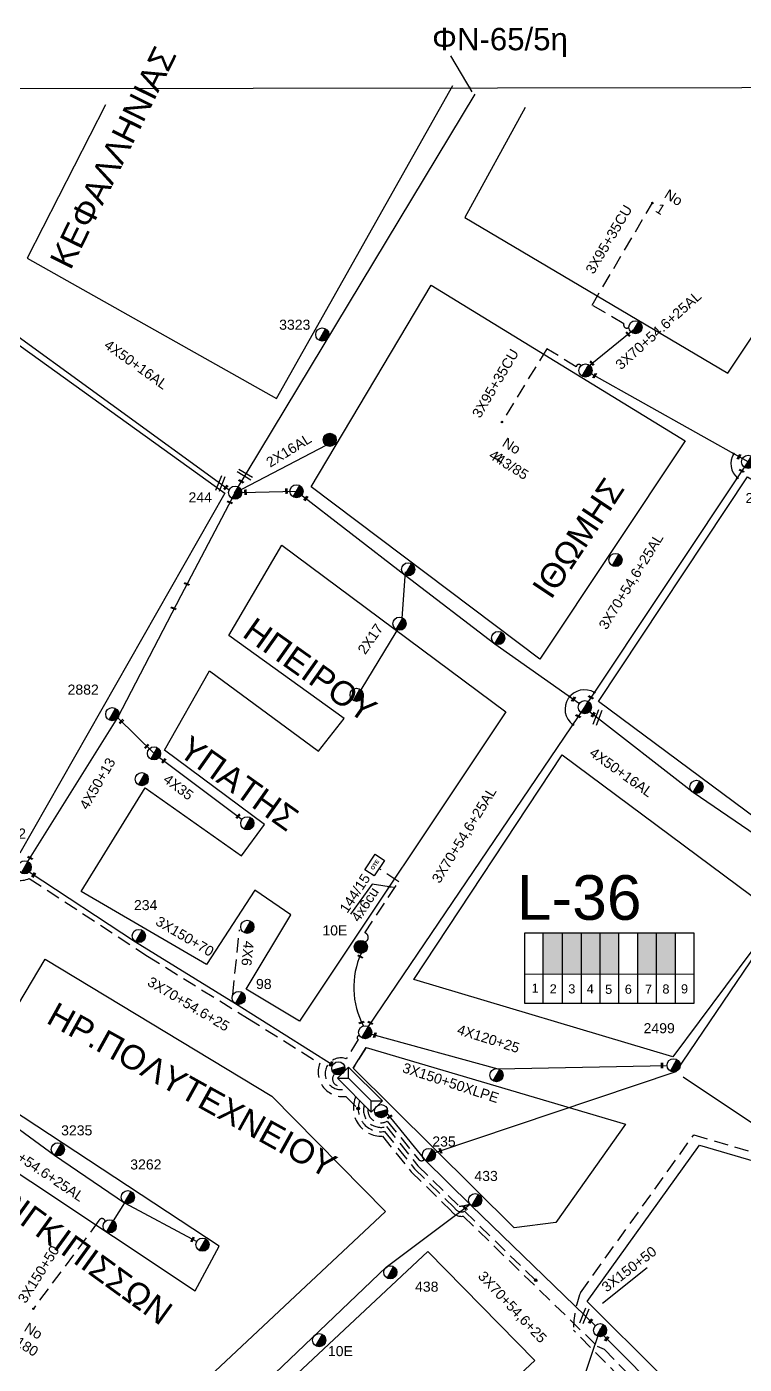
# Model space of a CAD drawing. Header units: millimetres. Extents: x 771 to 3391, y 686 to 1835.
# Drawn here: x 1851.6 to 1980.2, y 1532.9 to 1772.5 of the extents above; entities that cross this region are included whole.
import ezdxf

# ---------------------------------------------------------------- set-up
doc = ezdxf.new("R2010")
doc.units = ezdxf.units.MM
doc.linetypes.add('DASHED', pattern=[19.05, 12.7, -6.35])
for name, color, linetype in [('Pillar OTE', 7, 'Continuous'), ('Άγνωστα', 7, 'Continuous'), ('Γυμνά εναέρια ΧΤ (3Φ)   4x35CU', 7, 'Continuous'), ('Γυμνά εναέρια ΧΤ και ΦΟΠ (3Φ)   4x50+16AL', 7, 'Continuous'), ('Επιγραφές - Σχήματα', 7, 'Continuous'), ('Καλωδια Χ.Τ 3x95+35', 7, 'DASHED'), ('Καλώδια ΧΤ   3x150+50CU', 7, 'DASHED'), ('Καλώδια ΧΤ   3x150+70AL', 7, 'DASHED'), ('Καλώδια ΧΤ   3x150AL+50CU', 7, 'DASHED'), ('Μηχανική τομή', 7, 'Continuous'), ('Στύλος Ξύλινος', 7, 'Continuous'), ('Στύλος Ξύλινος @ 1', 7, 'Continuous'), ('Στύλος ΦΜ', 7, 'Continuous'), ('Στύλος ΦΜ @ 1', 7, 'Continuous'), ('Συνδέσεις', 7, 'Continuous'), ('Συνεστραμμένα ΧΤ   3x70+54.6+25 AL', 7, 'SYN_LINE'), ('Συνεστραμμένα ΧΤ   4x120+25 AL', 7, 'SYN_LINE'), ('Τομή', 7, 'Continuous'), ('Υποσταθμός εναέριος 2 στύλων', 7, 'Continuous'), ('Υποσταθμός πόλεως', 7, 'Continuous'), ('Υπόβαθρο ΔΕΗ', 7, 'Continuous'), ('Υπόγεια καλώδια Παροχών ΧΤ   .10', 7, 'DASHED'), ('Υπόγεια καλώδια Παροχών ΧΤ   4x50AL', 7, 'DASHED'), ('Υπόγεια καλώδια Παροχών ΧΤ   4x6', 7, 'DASHED')]:
    doc.layers.add(name, color=color, linetype=linetype)
doc.styles.add('arial', font='ARIAL.TTF')
doc.styles.get("Standard").update_dxf_attribs({"font": 'ARIAL.TTF'})
doc.linetypes.add('SYN_LINE', pattern='A,0.5,-0.0001,["/\\/\\/\\/",Standard,S=0.1,R=0,X=0,Y=-0.05],-0.25', length=0.7501)
doc.dimstyles.new('ISO-25', dxfattribs={"dimtxt": 2.5, "dimasz": 2.5, "dimexe": 1.25, "dimexo": 0.625, "dimtad": 1, "dimtxsty": 'Standard', "dimcen": 2.5, "dimadec": 0, "dimazin": 0, "dimtfac": 1, "dimtmove": 0, "dimatfit": 3, "dimfxl": 1, "dimarcsym": 0})

# ---------------------------------------------------------------- blocks, each defined once
blk = doc.blocks.new('ΥΠΑΡΧΩΝ ΤΣΙΜΕΝΤΕΝΙΟΣ ΣΤΥΛΟΣ')
at = {"layer": 'Στύλος ΦΜ'}
blk.add_hatch(color=7, dxfattribs=at).paths.add_polyline_path([(-1.29, -2.28, 0.574793), (2.62, 0, 0.268822), (1.3, 2.27)])
at = {"layer": 'Στύλος ΦΜ', "color": 7}
blk.add_line((-1.29, -2.28), (1.3, 2.27), dxfattribs=at)
blk.add_circle((0, 0), 2.62, dxfattribs=at)
at = {"layer": 'Στύλος ΦΜ', "flags": 4}
for tag, p in [('ΑΡΙΘΜΟΣ', (-4.68, 8.05)), ('ΤΥΠΟΣ', (-4.91, 3.03))]:
    blk.add_attdef(tag, p, '', height=4, dxfattribs=at)
blk = doc.blocks.new('ΥΠΟΣΤΑΘΜΟΣ ΕΝΑΕΡΙΟΣ ΕΠΙ 2 ΣΤΥΛΩΝ')
at = {"layer": 'Υποσταθμός εναέριος 2 στύλων', "linetype": 'Continuous'}
for points in [[(-11.97, -2.11, 0.574793), (-8.45, -0.07, 0.268822), (-9.64, 1.98)], [(9.68, -2.15, 0.574793), (13.19, -0.1, 0.268822), (12.01, 1.95)]]:
    blk.add_hatch(color=256, dxfattribs=at).paths.add_polyline_path(points)
for p, q in [((-11.97, -2.11), (-9.64, 1.98)), ((9.68, -2.15), (12.01, 1.95))]:
    blk.add_line(p, q, dxfattribs=at)
for centre in [(-10.81, -0.07), (10.84, -0.1)]:
    blk.add_circle(centre, 2.36, dxfattribs=at)
at = {"layer": 'Υποσταθμός πόλεως', "linetype": 'Continuous', "ltscale": 40}
blk.add_lwpolyline([(-8.57, 2.82), (8.57, 2.82), (8.57, -2.82), (-8.57, -2.82)], close=True, dxfattribs=at)
for points in [[(-5.75, 0), (-8.57, 2.82)], [(-8.57, -2.82), (-5.75, 0)], [(-5.75, 0), (5.75, 0)], [(5.75, 0), (8.57, 2.82)], [(8.57, -2.82), (5.75, 0)]]:
    blk.add_lwpolyline(points, dxfattribs=at)
at = {"layer": 'Υποσταθμός εναέριος 2 στύλων', "ltscale": 40, "flags": 1}
for tag, p in [('ΜΕΤΑΣΧΗΜΑΤΙΣΜΟΣ', (14.09, 2.51)), ('ΙΣΧΥΣ', (14.07, -0.28)), ('ΑΡΙΘΜΟΣ', (14.19, -3))]:
    blk.add_attdef(tag, p, '', height=1.8, dxfattribs=at)
blk = doc.blocks.new('ΜΗΧΑΝΙΚΗ ΤΟΜΗ')
at = {"layer": 'Μηχανική τομή', "ltscale": 40}
for p, q in [((-1.89, 0.78), (1.89, 0.78)), ((1.89, 0), (-1.89, 0))]:
    blk.add_line(p, q, dxfattribs=at)
blk = doc.blocks.new('_ΣΥΝΔΕΣΗ')
at = {"layer": 'Συνδέσεις', "linetype": 'SYN_LINE', "ltscale": 40}
blk.add_hatch(color=256, dxfattribs=at).paths.add_polyline_path([(0.5, -0.01, 1), (-0.5, -0.01, 1)])
at = {"layer": 'Συνδέσεις'}
blk.add_circle((0, -0.01), 0.5, dxfattribs=at)
blk = doc.blocks.new('ΤΟΜΗ')
at = {"layer": 'Τομή', "ltscale": 40}
for p, q in [((-5.68, 0), (5.68, 0)), ((5.68, -2.33), (-5.68, -2.33))]:
    blk.add_line(p, q, dxfattribs=at)
blk = doc.blocks.new('ΥΠΑΡΧΩΝ ΞΥΛΙΝΟΣ ΣΤΥΛΟΣ')
at = {"layer": 'Στύλος Ξύλινος'}
h = blk.add_hatch(color=7, dxfattribs=at)
h.paths.add_polyline_path([(-2.62, 0, 0.270008), (-1.29, -2.28), (1.3, 2.27, 0.576266)])
h.paths.add_polyline_path([(-1.29, -2.28, 0.574793), (2.62, 0, 0.268822), (1.3, 2.27)])
at = {"layer": 'Στύλος Ξύλινος', "color": 7}
blk.add_line((-1.29, -2.28), (1.3, 2.27), dxfattribs=at)
blk.add_circle((0, 0), 2.62, dxfattribs=at)
at = {"layer": 'Στύλος Ξύλινος', "flags": 4}
for tag, p in [('ΑΡΙΘΜΟΣ', (-4.91, 8.6)), ('ΤΥΠΟΣ', (-4.85, 3.39))]:
    blk.add_attdef(tag, p, '', height=4, dxfattribs=at)
blk = doc.blocks.new('PILLAR ΟΤΕ')
at = {"layer": 'Pillar OTE', "ltscale": 40}
blk.add_lwpolyline([(-3.31, 2.02), (3.39, 2.02), (3.39, -1.99), (-3.31, -1.99)], close=True, dxfattribs=at)
at = {"layer": 'Pillar OTE', "insert": (-1.81, 0.71), "char_height": 1.3575, "width": 109.961, "attachment_point": 1}
blk.add_mtext('{\\fArial|b1|i0|c161|p34;OTE}', dxfattribs=at)

msp = doc.modelspace()

# ---------------------------------------------------------------- hatches: boundary and pattern name
at = {"layer": 'Καλώδια ΧΤ   3x150+50CU', "linetype": 'DASHED', "ltscale": 0.2}
h = msp.add_hatch(color=1, dxfattribs=at)
h.dxf.hatch_style = 1
h.paths.add_polyline_path([(1947.64191, 1610.20152), (1944.20203, 1610.20174), (1944.20157, 1602.84115), (1947.64145, 1602.83781)])
h = msp.add_hatch(color=6, dxfattribs=at)
h.dxf.hatch_style = 1
h.paths.add_polyline_path([(1951.08148, 1610.20131), (1947.64191, 1610.20152), (1947.64145, 1602.83781), (1951.08102, 1602.83446)])
h = msp.add_hatch(color=85, dxfattribs=at)
h.dxf.hatch_style = 1
h.paths.add_polyline_path([(1954.37903, 1610.2011), (1951.08148, 1610.20131), (1951.08102, 1602.83446), (1954.37857, 1602.83126)])
h = msp.add_hatch(color=2, dxfattribs=at)
h.dxf.hatch_style = 1
h.paths.add_polyline_path([(1957.76503, 1610.20089), (1954.37903, 1610.2011), (1954.37857, 1602.83126), (1957.76457, 1602.82797)])
h = msp.add_hatch(color=5, dxfattribs=at)
h.dxf.hatch_style = 1
h.paths.add_polyline_path([(1964.49872, 1610.20047), (1961.16168, 1610.20067), (1961.16121, 1602.82468), (1964.49826, 1602.82143)])
h = msp.add_hatch(color=62, dxfattribs=at)
h.dxf.hatch_style = 1
h.paths.add_polyline_path([(1967.8871, 1610.20025), (1964.49872, 1610.20047), (1964.49826, 1602.82143), (1967.88664, 1602.81814)])

# ---------------------------------------------------------------- linework, layer by layer
at = {"layer": 'Pillar OTE', "ltscale": 40}
for points in [[(1940.87333, 1597.56166), (1940.87412, 1610.20194), (1971.2072, 1610.20005), (1971.20641, 1597.53229), (1940.87333, 1597.56259)], [(1944.20124, 1597.55926), (1944.20203, 1610.20174)], [(1947.64112, 1597.55583), (1947.64191, 1610.20152)], [(1951.08069, 1597.55239), (1951.08148, 1610.20131)], [(1954.37824, 1597.5491), (1954.37903, 1610.2011)], [(1957.76424, 1597.54572), (1957.76503, 1610.20089)], [(1961.16088, 1597.54233), (1961.16168, 1610.20067)], [(1964.49793, 1597.53899), (1964.49872, 1610.20047)], [(1967.88631, 1597.53561), (1967.8871, 1610.20025)], [(1940.87366, 1602.84438), (1971.20674, 1602.81492)]]:
    msp.add_lwpolyline(points, dxfattribs=at)
at = {"layer": 'Άγνωστα', "color": 151}
msp.add_lwpolyline([(1931.93889, 1760.43598), (1888.78619, 1688.96286)], dxfattribs=at)
at = {"layer": 'Άγνωστα', "color": 62}
for points in [[(1888.78619, 1688.96286), (1905.44904, 1697.65121)], [(1910.54727, 1652.03939), (1918.84054, 1665.71034), (1919.5089, 1674.89166)]]:
    msp.add_lwpolyline(points, dxfattribs=at)
at = {"layer": 'Άγνωστα', "color": 85}
msp.add_lwpolyline([(1954.81798, 1543.89518), (1962.84308, 1550.26944)], dxfattribs=at)
at = {"layer": 'Γυμνά εναέρια ΧΤ (3Φ)   4x35CU', "color": 1, "linetype": 'Continuous', "ltscale": 0.2}
msp.add_lwpolyline([(1867.94706, 1648.72788), (1874.45032, 1642.35324), (1890.22154, 1630.53724)], dxfattribs=at)
at = {"layer": 'Γυμνά εναέρια ΧΤ και ΦΟΠ (3Φ)   4x50+16AL', "color": 2, "linetype": 'Continuous', "ltscale": 0.2}
for points in [[(1800.8361, 1757.53217), (1815.8156, 1748.56579), (1841.02842, 1736.09964), (1845.45482, 1720.36288), (1887.90669, 1689.54621)], [(1924.81968, 1570.83554), (1968.02294, 1585.39069), (1992.13653, 1620.97653), (1971.09807, 1635.33305), (1952.49494, 1649.80417)]]:
    msp.add_lwpolyline(points, dxfattribs=at)
at = {"layer": 'Γυμνά εναέρια ΧΤ και ΦΟΠ (3Φ)   4x50+16AL', "color": 62, "linetype": 'Continuous', "ltscale": 0.2}
msp.add_lwpolyline([(1890.1587, 1689.10236), (1899.97828, 1689.30633), (1919.46331, 1674.26532), (1935.53955, 1661.98729), (1950.70069, 1651.31654)], dxfattribs=at)
at = {"layer": 'Γυμνά εναέρια ΧΤ και ΦΟΠ (3Φ)   4x50+16AL', "color": 1, "linetype": 'Continuous', "ltscale": 0.2}
msp.add_lwpolyline([(1851.85602, 1622.97396), (1867.98911, 1648.79518), (1879.28883, 1670.65303), (1888.43289, 1688.02254)], dxfattribs=at)
at = {"layer": 'Γυμνά εναέρια ΧΤ και ΦΟΠ (3Φ)   4x50+16AL', "color": 30, "linetype": 'Continuous', "ltscale": 0.2}
msp.add_lwpolyline([(1969.28875, 1584.4148), (1993.00692, 1568.5728), (2012.10738, 1563.35134), (2040.09168, 1554.88953), (2058.59375, 1549.62662), (2078.13354, 1544.05959), (2097.50686, 1537.01416)], dxfattribs=at)
at = {"layer": 'Γυμνά εναέρια ΧΤ και ΦΟΠ (3Φ)   4x50+16AL', "color": 1}
msp.add_lwpolyline([(1852.14364, 1436.95889), (1865.74889, 1449.0879), (1950.87237, 1528.69667), (1954.46685, 1539.34416)], dxfattribs=at)
at = {"layer": 'Καλωδια Χ.Τ 3x95+35', "color": 62, "linetype": 'DASHED', "ltscale": 0.2}
for points in [[(1959.5486, 1718.6821, -0.790815966), (1958.64336, 1719.30687), (1952.954, 1722.67089), (1963.76097, 1740.94805)], [(1950.98648, 1711.81475, 0.682687177), (1950.10502, 1711.60838), (1944.84671, 1714.83278), (1936.80275, 1701.71481)]]:
    msp.add_lwpolyline(points, format="xyb", dxfattribs=at)
at = {"layer": 'Καλώδια ΧΤ   3x150+50CU', "color": 62, "linetype": 'DASHED', "ltscale": 0.2}
msp.add_lwpolyline([(1911.27936, 1591.77242, 0.884773005), (1911.04345, 1591.0923), (1908.90839, 1587.63235, 1.483230716), (1909.0961, 1582.38372)], format="xyb", dxfattribs=at)
at = {"layer": 'Καλώδια ΧΤ   3x150+50CU', "linetype": 'DASHED', "ltscale": 0.2}
msp.add_lwpolyline([(1912.44838, 1589.67797), (1910.16693, 1585.98079)], dxfattribs=at)
at = {"layer": 'Καλώδια ΧΤ   3x150+50CU', "color": 5, "linetype": 'DASHED', "ltscale": 0.2}
msp.add_lwpolyline([(1910.61467, 1580.86748, 0.553018173), (1915.36628, 1573.77452), (1920.5287, 1567.41847), (1927.686, 1560.43032), (1927.686, 1560.43032, 0.296548611), (1929.86666, 1559.44881), (1953.89312, 1536.15503), (1955.10238, 1535.61218), (1955.10238, 1535.61218), (1980.62123, 1509.66195), (1995.61005, 1496.66516, 0.078555726), (1995.70009, 1493.21954), (1998.93561, 1490.04766)], format="xyb", dxfattribs=at)
at = {"layer": 'Καλώδια ΧΤ   3x150+50CU', "color": 6, "linetype": 'DASHED', "ltscale": 0.2}
msp.add_lwpolyline([(1911.32626, 1580.15698, 0.575675668), (1915.75216, 1574.62218), (1921.12059, 1567.95865), (1928.31731, 1560.932, 0.381762668), (1930.07527, 1560.33367), (1930.08874, 1560.32052), (1942.93176, 1547.8835)], format="xyb", dxfattribs=at)
at = {"layer": 'Καλώδια ΧΤ   3x150+50CU', "color": 85, "linetype": 'DASHED', "ltscale": 0.2}
msp.add_lwpolyline([(1912.13069, 1579.35378, 0.611372709), (1916.09519, 1575.52711), (1921.71248, 1568.49882), (1929.1312, 1561.25543, 0.102570556), (1931.04059, 1561.62733)], format="xyb", dxfattribs=at)
at = {"layer": 'Καλώδια ΧΤ   3x150+50CU', "color": 30, "linetype": 'DASHED', "ltscale": 0.2}
msp.add_lwpolyline([(2017.90753, 1463.9626), (2022.08988, 1468.24481, -0.248073071), (2021.52386, 1469.13352), (2006.38542, 1482.76914, -0.175573963), (2003.49801, 1483.52478), (1994.88109, 1491.97222, -0.205056351), (1993.99455, 1496.11414), (1979.38107, 1508.78547), (1949.61629, 1539.05339, -0.092493372), (1950.87851, 1545.74118), (1971.16937, 1574.00888), (1989.40498, 1568.68, 0.42678702), (1991.26086, 1567.75189)], format="xyb", dxfattribs=at)
at = {"layer": 'Καλώδια ΧΤ   3x150+50CU', "color": 133, "linetype": 'DASHED', "ltscale": 0.2}
msp.add_lwpolyline([(1865.72112, 1558.51302, 0.751049035), (1864.56151, 1558.65041), (1852.829, 1542.86656)], format="xyb", dxfattribs=at)
at = {"layer": 'Καλώδια ΧΤ   3x150+50CU', "color": 1, "linetype": 'DASHED', "ltscale": 0.2}
msp.add_arc((1907.75313, 1584.04537), 1.30288, 135.5082828, 305.0113814, dxfattribs=at)
at = {"layer": 'Καλώδια ΧΤ   3x150+70AL', "color": 6, "linetype": 'DASHED', "ltscale": 0.2}
msp.add_lwpolyline([(1847.649, 1625.20419, 0.769128361), (1852.09359, 1619.94255), (1873.27011, 1606.05046), (1891.17488, 1594.94603), (1904.13844, 1586.79847, 0.561463562), (1908.84249, 1580.89795), (1911.04879, 1578.69503)], format="xyb", dxfattribs=at)
at = {"layer": 'Συνεστραμμένα ΧΤ   3x70+54.6+25 AL', "color": 62, "ltscale": 8}
msp.add_lwpolyline([(1951.94021, 1711.42842), (1960.5475, 1718.37802)], dxfattribs=at)
at = {"layer": 'Συνεστραμμένα ΧΤ   3x70+54.6+25 AL', "color": 62, "ltscale": 20}
msp.add_lwpolyline([(1912.86399, 1593.41801), (1951.76804, 1650.81622), (1980.91918, 1694.57937), (1952.79972, 1710.36135)], dxfattribs=at)
at = {"layer": 'Συνεστραμμένα ΧΤ   3x70+54.6+25 AL', "color": 1, "linetype": 'SYN_LINE', "ltscale": 15}
msp.add_lwpolyline([(1852.10082, 1621.11683), (1871.1446, 1608.62384), (1889.04275, 1597.52353), (1906.4954, 1586.55458)], dxfattribs=at)
at = {"layer": 'Συνεστραμμένα ΧΤ   3x70+54.6+25 AL', "color": 133, "linetype": 'SYN_LINE', "ltscale": 15}
for points in [[(1808.81376, 1596.24676), (1830.05164, 1581.73545), (1844.67428, 1579.10734), (1856.62802, 1570.39431), (1869.16507, 1561.82563), (1882.10637, 1554.90927)], [(1869.16507, 1561.82563), (1867.13799, 1558.63037)]]:
    msp.add_lwpolyline(points, dxfattribs=at)
at = {"layer": 'Συνεστραμμένα ΧΤ   3x70+54.6+25 AL', "color": 2, "linetype": 'SYN_LINE', "ltscale": 15}
msp.add_lwpolyline([(1916.05075, 1578.00756), (1922.8941, 1569.58129), (1931.28069, 1561.3929), (1953.542, 1539.83749)], dxfattribs=at)
at = {"layer": 'Συνεστραμμένα ΧΤ   3x70+54.6+25 AL', "color": 85, "linetype": 'SYN_LINE', "ltscale": 15}
msp.add_lwpolyline([(1785.87534, 1427.15409), (1811.4352, 1451.97282), (1842.49974, 1480.71584), (1868.21107, 1504.82738), (1893.47159, 1528.74496), (1916.06996, 1550.31906), (1931.09359, 1561.57559)], dxfattribs=at)
at = {"layer": 'Συνεστραμμένα ΧΤ   3x70+54.6+25 AL', "color": 30, "linetype": 'SYN_LINE', "ltscale": 20}
msp.add_lwpolyline([(1996.96666, 1497.89975), (1981.26911, 1511.51107), (1967.30376, 1525.7125), (1954.25938, 1538.78771)], dxfattribs=at)
at = {"layer": 'Συνεστραμμένα ΧΤ   3x70+54.6+25 AL', "color": 62, "ltscale": 10}
msp.add_arc((1925.02798, 1600.45301), 14.77823, 155.825887, 207.9220023, dxfattribs=at)
at = {"layer": 'Συνεστραμμένα ΧΤ   4x120+25 AL', "color": 2, "ltscale": 20}
msp.add_lwpolyline([(1913.41014, 1592.06998), (1936.04951, 1585.86002), (1966.39194, 1586.4546)], dxfattribs=at)
at = {"layer": 'Υπόβαθρο ΔΕΗ'}
for points in [[(2899.29583, 1762.81833), (885.09289, 1760.10556)], [(1865.78222, 1758.52549), (1851.73979, 1731.0563), (1896.41074, 1705.89986), (1927.99521, 1761.96956)], [(1940.95789, 1758.05289), (1930.13853, 1738.35146), (1977.26475, 1710.48653), (2009.50699, 1758.70784)], [(1902.62964, 1690.10185), (1924.12398, 1726.25205), (1969.66356, 1698.32713), (1943.5715, 1659.23439), (1902.62964, 1690.10185)], [(1809.8519, 1648.00057), (1845.73973, 1718.73316), (1887.14086, 1688.94828), (1887.14086, 1688.94828), (1850.41642, 1624.48422), (1809.8519, 1648.00057)], [(1954.08301, 1651.62703), (1980.80725, 1691.87948), (2023.83473, 1666.55072), (1992.62037, 1623.02774), (1954.08301, 1651.62703)], [(1861.38383, 1617.63379), (1872.89392, 1636.18757), (1890.15274, 1624.01438), (1894.22774, 1629.59053), (1876.3089, 1642.91752), (1884.41057, 1657.16919), (1903.94824, 1642.72697), (1908.52564, 1648.58192), (1887.87154, 1663.47023), (1897.36866, 1679.67512), (1937.47834, 1649.80511), (1900.5401, 1594.41089), (1890.9426, 1600.12086), (1898.98756, 1613.44413), (1892.49144, 1617.84002), (1883.88192, 1604.51677), (1861.38383, 1617.63379)], [(1947.61543, 1642.07695), (1986.2892, 1613.29861), (1967.42795, 1587.96899), (1921.01734, 1601.8475), (1947.61543, 1642.07695)], [(1913.53227, 1618.89886), (1909.65051, 1613.55841)], [(1815.77777, 1538.41335), (1837.65432, 1575.40872), (1881.81875, 1546.08815), (1886.09783, 1554.09031), (1841.70379, 1583.30307), (1854.94761, 1605.4655), (1895.57408, 1580.93118), (1915.92386, 1560.28976), (1862.51575, 1510.2294), (1815.77777, 1538.41335)], [(1912.44838, 1589.67797), (1958.94883, 1575.91333), (1946.45968, 1558.29526), (1938.96959, 1557.37643), (1910.16693, 1585.98079), (1912.44838, 1589.67797)], [(1952.09604, 1544.15021), (1972.20026, 1572.15791), (2097.14787, 1535.64525), (2094.5896, 1526.69452), (2031.30916, 1465.35023), (1952.09604, 1544.15021)], [(1814.29139, 1413.96219), (1795.43799, 1433.35964), (1923.51394, 1553.10057), (1942.68432, 1533.6234), (1814.29139, 1413.96219)]]:
    msp.add_lwpolyline(points, dxfattribs=at)
for centre, radius, start, end in [((1981.26466, 1694.23712), 3.42746, 148.5337278, 228.3276668), ((1951.57616, 1650.26843), 3.47193, 58.7088175, 233.4193753)]:
    msp.add_arc(centre, radius, start, end, dxfattribs=at)
at = {"layer": 'Υπόγεια καλώδια Παροχών ΧΤ   .10', "color": 2, "linetype": 'DASHED', "ltscale": 0.2}
msp.add_lwpolyline([(1912.77174, 1578.71372, 0.608740581), (1916.26096, 1576.47975), (1921.9081, 1569.5269, 0.335339941), (1922.8941, 1569.58129)], format="xyb", dxfattribs=at)
at = {"layer": 'Υπόγεια καλώδια Παροχών ΧΤ   4x6', "color": 62, "linetype": 'DASHED', "ltscale": 0.2}
msp.add_lwpolyline([(1912.2407, 1608.59809, 0.777788272), (1912.20178, 1610.21155), (1918.30449, 1619.36344), (1914.75324, 1621.7315)], format="xyb", dxfattribs=at)
at = {"layer": 'Υπόγεια καλώδια Παροχών ΧΤ   4x6', "color": 173, "ltscale": 0.2}
msp.add_lwpolyline([(1888.56963, 1599.12042), (1889.77491, 1610.76617)], dxfattribs=at)

# ---------------------------------------------------------------- block references
at = {"layer": 'Pillar OTE', "xscale": 0.5, "yscale": 0.5, "zscale": 0.5, "rotation": 56.30365645861382}
msp.add_blockref('PILLAR ΟΤΕ', (1914.00047, 1622.33502), dxfattribs=at)
at = {"layer": 'Μηχανική τομή'}
for p, xscale, yscale, zscale, rotation in [((1959.32082, 1717.38759), 0.2500000000001928, 0.2500000000001928, 0.2500000000001928, 312.6268794242704), ((1952.85311, 1712.1655), 0.2500000000001928, 0.2500000000001928, 0.2500000000001928, 312.6268794242704), ((1953.50302, 1709.96966), 0.249999999999919, 0.249999999999919, 0.249999999999919, 61.16480834444039), ((1979.36603, 1695.42942), 0.249999999999919, 0.249999999999919, 0.249999999999919, 61.16480834444039), ((1979.70279, 1692.87898), 0.2500000000002005, 0.2500000000002005, 0.2500000000002005, 331.5446991727721), ((1887.40055, 1689.90664), 0.249999999999919, 0.249999999999919, 0.249999999999919, 48.57150876516553), ((1890.01792, 1691.00295), 0.25, 0.25, 0.25, 329.9065551637332), ((1890.74956, 1689.11463), 0.2500000000001928, 0.2500000000001928, 0.2500000000001928, 272.4084397253563), ((1898.10244, 1689.34331), 0.2500000000001928, 0.2500000000001928, 0.2500000000001928, 272.4084397253563), ((1887.98826, 1687.22704), 0.25, 0.25, 0.25, 338.4956216679205), ((1901.57824, 1688.07128), 0.2500000000001928, 0.2500000000001928, 0.2500000000001928, 234.7429323348788), ((1880.27662, 1672.60862), 0.25, 0.25, 0.25, 338.4956216679205), ((1877.91168, 1668.22991), 0.25, 0.25, 0.25, 338.4956216679205), ((1949.71672, 1652.00908), 0.249999999999919, 0.249999999999919, 0.249999999999919, 55.83341609765002), ((1952.676, 1652.30501), 0.2500000000002005, 0.2500000000002005, 0.2500000000002005, 331.5446991727721), ((1868.67686, 1647.99845), 0.249999999999919, 0.249999999999919, 0.249999999999919, 44.20010055418436), ((1950.40806, 1648.93849), 0.2500000000002005, 0.2500000000002005, 0.2500000000002005, 331.5446991727721), ((1953.22858, 1649.23348), 0.249999999999919, 0.249999999999919, 0.249999999999919, 55.83341609765002), ((1873.20759, 1643.55732), 0.249999999999919, 0.249999999999919, 0.249999999999919, 44.20010055418436), ((1876.3106, 1640.95949), 0.249999999999919, 0.249999999999919, 0.249999999999919, 48.76466367481918), ((1889.58489, 1631.01423), 0.249999999999919, 0.249999999999919, 0.249999999999919, 48.76466367481918), ((1852.20538, 1623.54722), 0.25, 0.25, 0.25, 330.4941505368928), ((1852.9517, 1620.5204), 0.249999999999919, 0.249999999999919, 0.249999999999919, 58.7571989022949), ((1911.36825, 1605.86902), 0.2500000000002005, 0.2500000000002005, 0.2500000000002005, 331.5446991727721), ((1911.66715, 1594.06692), 0.2500000000002005, 0.2500000000002005, 0.2500000000002005, 19.97657830281058), ((1913.16778, 1593.99498), 0.2500000000002005, 0.2500000000002005, 0.2500000000002005, 331.5446991727721), ((1914.11086, 1591.85599), 0.249999999999919, 0.249999999999919, 0.249999999999919, 68.45138536945211), ((1906.248, 1586.67534), 0.249999999999919, 0.249999999999919, 0.249999999999919, 58.7571989022949), ((1965.58904, 1586.43886), 0.249999999999919, 0.249999999999919, 0.249999999999919, 91.22547771767965), ((1916.73143, 1577.16944), 0.249999999999919, 0.249999999999919, 0.249999999999919, 36.45839817507199), ((1925.70796, 1571.1005), 0.2500000000001928, 0.2500000000001928, 0.2500000000001928, 287.8781397067902), ((1930.15489, 1560.84032), 0.2500000000001928, 0.2500000000001928, 0.2500000000001928, 312.6268794242704), ((1881.44289, 1555.22347), 0.249999999999919, 0.249999999999919, 0.249999999999919, 60.57785891998704), ((1952.76137, 1540.59337), 0.249999999999919, 0.249999999999919, 0.249999999999919, 52.32731217721101), ((1955.65025, 1537.42894), 0.249999999999919, 0.249999999999919, 0.249999999999919, 52.32731217721102)]:
    msp.add_blockref('ΜΗΧΑΝΙΚΗ ΤΟΜΗ', p, dxfattribs=dict(at, xscale=xscale, yscale=yscale, zscale=zscale, rotation=rotation))
at = {"layer": 'Στύλος Ξύλινος @ 1', "ltscale": 40, "xscale": 0.4499999999998181, "yscale": 0.4499999999998181, "zscale": 0.4499999999998181}
msp.add_blockref('ΥΠΑΡΧΩΝ ΞΥΛΙΝΟΣ ΣΤΥΛΟΣ', (1905.94296, 1698.52286), dxfattribs=at)
at = {"layer": 'Στύλος Ξύλινος @ 1', "ltscale": 40}
ref = msp.add_blockref('ΥΠΑΡΧΩΝ ΞΥΛΙΝΟΣ ΣΤΥΛΟΣ', (1911.50077, 1607.68177), dxfattribs=dict(at, xscale=0.4499999999998181, yscale=0.4499999999998181, zscale=0.4499999999998181))
ref.add_attrib('ΤΥΠΟΣ', '10Ε', (1904.62632, 1609.7471), dxfattribs={"layer": 'Στύλος Ξύλινος', "height": 1.8, "flags": 4})
at = {"layer": 'Στύλος ΦΜ @ 1', "ltscale": 40}
ref = msp.add_blockref('ΥΠΑΡΧΩΝ ΤΣΙΜΕΝΤΕΝΙΟΣ ΣΤΥΛΟΣ', (1904.60672, 1717.39706), dxfattribs=dict(at, xscale=0.4499999999998181, yscale=0.4499999999998181, zscale=0.4499999999998181))
ref.add_attrib('ΤΥΠΟΣ', '3323', (1896.88014, 1718.24001), dxfattribs={"layer": 'Στύλος ΦΜ', "height": 1.8, "flags": 4})
at = {"layer": 'Στύλος ΦΜ @ 1', "ltscale": 40, "xscale": 0.4499999999998181, "yscale": 0.4499999999998181, "zscale": 0.4499999999998181}
for p in [(1960.72636, 1718.68651), (1951.77266, 1710.93779), (1899.97602, 1689.30762), (1957.16252, 1677.00386), (1919.98263, 1675.32241), (1918.45166, 1665.57895), (1936.12058, 1663.01176), (1910.75347, 1652.83577), (1951.66382, 1650.63867), (1874.44805, 1642.35453), (1872.24857, 1637.74062), (1971.6791, 1636.35752), (1891.16411, 1629.83106), (1891.16341, 1611.29118), (1912.27843, 1592.39612), (1935.81288, 1584.70627), (1866.50706, 1557.63585), (1883.1451, 1554.35413), (1954.3873, 1539.01736)]:
    msp.add_blockref('ΥΠΑΡΧΩΝ ΤΣΙΜΕΝΤΕΝΙΟΣ ΣΤΥΛΟΣ', p, dxfattribs=at)
at = {"layer": 'Στύλος ΦΜ @ 1', "ltscale": 40}
ref = msp.add_blockref('ΥΠΑΡΧΩΝ ΤΣΙΜΕΝΤΕΝΙΟΣ ΣΤΥΛΟΣ', (1980.91692, 1694.58066), dxfattribs=dict(at, xscale=0.4499999999998181, yscale=0.4499999999998181, zscale=0.4499999999998181))
ref.add_attrib('ΤΥΠΟΣ', '2501', (1980.45644, 1687.19892), dxfattribs={"layer": 'Στύλος ΦΜ', "height": 1.8, "flags": 4})
ref = msp.add_blockref('ΥΠΑΡΧΩΝ ΤΣΙΜΕΝΤΕΝΙΟΣ ΣΤΥΛΟΣ', (1888.98153, 1689.06471), dxfattribs=dict(at, xscale=0.4499999999998181, yscale=0.4499999999998181, zscale=0.4499999999998181))
ref.add_attrib('ΤΥΠΟΣ', '244', (1880.63411, 1687.31798), dxfattribs={"layer": 'Στύλος ΦΜ', "height": 1.8, "flags": 4})
ref = msp.add_blockref('ΥΠΑΡΧΩΝ ΤΣΙΜΕΝΤΕΝΙΟΣ ΣΤΥΛΟΣ', (1866.96982, 1649.38525), dxfattribs=dict(at, xscale=0.4499999999998181, yscale=0.4499999999998181, zscale=0.4499999999998181))
ref.add_attrib('ΤΥΠΟΣ', '2882', (1858.95918, 1652.87785), dxfattribs={"layer": 'Στύλος ΦΜ', "height": 1.8, "flags": 4})
ref = msp.add_blockref('ΥΠΑΡΧΩΝ ΤΣΙΜΕΝΤΕΝΙΟΣ ΣΤΥΛΟΣ', (1851.27046, 1621.95207), dxfattribs=dict(at, xscale=0.4499999999998181, yscale=0.4499999999998181, zscale=0.4499999999998181))
ref.add_attrib('ΤΥΠΟΣ', '242', (1847.31043, 1627.08931), dxfattribs={"layer": 'Στύλος ΦΜ', "height": 1.8, "flags": 4})
ref = msp.add_blockref('ΥΠΑΡΧΩΝ ΤΣΙΜΕΝΤΕΝΙΟΣ ΣΤΥΛΟΣ', (1871.72564, 1609.64831), dxfattribs=dict(at, xscale=0.4499999999998181, yscale=0.4499999999998181, zscale=0.4499999999998181))
ref.add_attrib('ΤΥΠΟΣ', '234', (1870.85429, 1614.2773), dxfattribs={"layer": 'Στύλος ΦΜ', "height": 1.8, "flags": 4})
ref = msp.add_blockref('ΥΠΑΡΧΩΝ ΤΣΙΜΕΝΤΕΝΙΟΣ ΣΤΥΛΟΣ', (1889.62378, 1598.548), dxfattribs=dict(at, xscale=0.4499999999998181, yscale=0.4499999999998181, zscale=0.4499999999998181))
ref.add_attrib('ΤΥΠΟΣ', '98', (1892.72667, 1600.14573), dxfattribs={"layer": 'Στύλος ΦΜ', "height": 1.8, "flags": 4})
ref = msp.add_blockref('ΥΠΑΡΧΩΝ ΤΣΙΜΕΝΤΕΝΙΟΣ ΣΤΥΛΟΣ', (1967.56949, 1586.47767), dxfattribs=dict(at, xscale=0.4499999999998181, yscale=0.4499999999998181, zscale=0.4499999999998181))
ref.add_attrib('ΤΥΠΟΣ', '2499', (1962.18609, 1592.22574), dxfattribs={"layer": 'Στύλος ΦΜ', "height": 1.8, "flags": 4})
ref = msp.add_blockref('ΥΠΑΡΧΩΝ ΤΣΙΜΕΝΤΕΝΙΟΣ ΣΤΥΛΟΣ', (1857.20906, 1571.41878), dxfattribs=dict(at, xscale=0.4499999999998181, yscale=0.4499999999998181, zscale=0.4499999999998181))
ref.add_attrib('ΤΥΠΟΣ', '3235', (1857.80849, 1573.92229), dxfattribs={"layer": 'Στύλος ΦΜ', "height": 1.8, "flags": 4})
ref = msp.add_blockref('ΥΠΑΡΧΩΝ ΤΣΙΜΕΝΤΕΝΙΟΣ ΣΤΥΛΟΣ', (1923.71573, 1570.42512), dxfattribs=dict(at, xscale=0.4499999999998181, yscale=0.4499999999998181, zscale=0.4499999999998181))
ref.add_attrib('ΤΥΠΟΣ', '235', (1924.31874, 1571.92641), dxfattribs={"layer": 'Στύλος ΦΜ', "height": 1.8, "flags": 4})
ref = msp.add_blockref('ΥΠΑΡΧΩΝ ΤΣΙΜΕΝΤΕΝΙΟΣ ΣΤΥΛΟΣ', (1869.7461, 1562.8501), dxfattribs=dict(at, xscale=0.4499999999998181, yscale=0.4499999999998181, zscale=0.4499999999998181))
ref.add_attrib('ΤΥΠΟΣ', '3262', (1870.19237, 1567.81421), dxfattribs={"layer": 'Στύλος ΦΜ', "height": 1.8, "flags": 4})
ref = msp.add_blockref('ΥΠΑΡΧΩΝ ΤΣΙΜΕΝΤΕΝΙΟΣ ΣΤΥΛΟΣ', (1932.00484, 1562.32174), dxfattribs=dict(at, xscale=0.4499999999998181, yscale=0.4499999999998181, zscale=0.4499999999998181))
ref.add_attrib('ΤΥΠΟΣ', '433', (1931.86511, 1565.75878), dxfattribs={"layer": 'Στύλος ΦΜ', "height": 1.8, "flags": 4})
ref = msp.add_blockref('ΥΠΑΡΧΩΝ ΤΣΙΜΕΝΤΕΝΙΟΣ ΣΤΥΛΟΣ', (1916.7974, 1549.3928), dxfattribs=dict(at, xscale=0.4499999999998181, yscale=0.4499999999998181, zscale=0.4499999999998181))
ref.add_attrib('ΤΥΠΟΣ', '438', (1921.23078, 1545.91835), dxfattribs={"layer": 'Στύλος ΦΜ', "height": 1.8, "flags": 4})
ref = msp.add_blockref('ΥΠΑΡΧΩΝ ΤΣΙΜΕΝΤΕΝΙΟΣ ΣΤΥΛΟΣ', (1904.05518, 1537.23145), dxfattribs=dict(at, xscale=0.4499999999998181, yscale=0.4499999999998181, zscale=0.4499999999998181))
ref.add_attrib('ΤΥΠΟΣ', '10Ε', (1905.61167, 1534.38299), dxfattribs={"layer": 'Στύλος ΦΜ', "height": 1.8, "flags": 4})
at = {"layer": 'Συνδέσεις'}
for p, xscale, yscale, zscale in [((1963.76097, 1740.94805), 0.25, 0.25, 0.25), ((1936.80275, 1701.71481), 0.25, 0.25, 0.25), ((1978.34122, 1696.02625), 0.25, 0.25, 0.25), ((1978.98585, 1691.67695), 0.25, 0.25, 0.25), ((1953.38373, 1653.24165), 0.25, 0.25, 0.25), ((1948.95927, 1652.55153), 0.25, 0.25, 0.25), ((1949.51882, 1647.49776), 0.25, 0.25, 0.25), ((1911.04905, 1578.72547), 0.4777242751394019, 0.4777242751394019, 0.4777242751394019), ((1942.84592, 1547.96663), 0.4777242751394019, 0.4777242751394019, 0.4777242751394019), ((1852.82968, 1542.86748), 0.25, 0.25, 0.25)]:
    msp.add_blockref('_ΣΥΝΔΕΣΗ', p, dxfattribs=dict(at, xscale=xscale, yscale=yscale, zscale=zscale))
at = {"layer": 'Τομή'}
for p, xscale, yscale, zscale, rotation in [((1886.62506, 1690.59332), 0.2499999999998873, 0.2499999999998873, 0.2499999999998873, 248.1909067709115), ((1890.86323, 1692.54161), 0.25, 0.25, 0.25, 329.5333948226192), ((1954.18849, 1648.69108), 0.2499999999998873, 0.2499999999998873, 0.2499999999998873, 248.1909067709115), ((1951.85292, 1541.47302), 0.2499999999998873, 0.2499999999998873, 0.2499999999998873, 248.1909067709115)]:
    msp.add_blockref('ΤΟΜΗ', p, dxfattribs=dict(at, xscale=xscale, yscale=yscale, zscale=zscale, rotation=rotation))
at = {"layer": 'Υποσταθμός εναέριος 2 στύλων', "xscale": 0.4999999999999999, "yscale": 0.4999999999999999, "zscale": 0.4999999999999999, "rotation": 315.0439302096913}
msp.add_blockref('ΥΠΟΣΤΑΘΜΟΣ ΕΝΑΕΡΙΟΣ ΕΠΙ 2 ΣΤΥΛΩΝ', (1911.33917, 1582.13333), dxfattribs=at)

# ---------------------------------------------------------------- texts
at = {"ltscale": 40, "char_height": 4, "attachment_point": 1, "style": 'arial'}
for s, insert, width, rotation in [('{\\H1.083x;KEΦAΛΛHNIAΣ}', (1855.60349, 1730.68973), 67.4273804, 63.7701473), ('{\\H1.083x;IΘΩMHΣ}', (1941.98776, 1672.14282), 67.4273804, 56.3655823), ('{\\H1.083x;HΠEIPOY}', (1892.5638, 1666.94412), 67.4273804, 324.6409021), ('{\\H1.083x;YΠATHΣ}', (1881.02903, 1645.76348), 67.4273804, 324.6409021), ('{\\H1.083x;HP.ΠOΛYTEXNEIOY}', (1857.02592, 1597.96044), 67.4273804, 330.9793671), ('{\\H1.083x;ΠPIΓKIΠIΣΣΩN}', (1844.52412, 1567.59743), 87.7754717, 324.1078631)]:
    msp.add_mtext(s, dxfattribs=dict(at, insert=insert, width=width, rotation=rotation))
at = {"ltscale": 30, "char_height": 1.63441, "width": 11.2572904, "attachment_point": 1}
for s, insert in [('1', (1942.11949, 1601.12298)), ('2', (1945.35796, 1600.98952)), ('3', (1948.68854, 1600.98952)), ('4', (1951.99205, 1600.98952)), ('5', (1955.29556, 1600.90834)), ('6', (1958.81569, 1600.9354)), ('7', (1962.44414, 1600.9354)), ('8', (1965.5581, 1600.96246)), ('9', (1968.88868, 1600.98952))]:
    msp.add_mtext(s, dxfattribs=dict(at, insert=insert))
at = {"layer": 'Άγνωστα', "color": 7}
note = msp.add_mtext_dynamic_manual_height_columns('No ', width=1.8, gutter_width=2.24951, heights=[0.04535, 0], dxfattribs=dict(at, insert=(1963.24317, 1745.68399), char_height=1.8, attachment_point=1, rotation=328.1057025))
for column, words in zip(note.columns.linked_columns, ['1\\P']):
    column.text = words
at = {"layer": 'Άγνωστα', "color": 7, "char_height": 1.8, "attachment_point": 1}
for s, insert, rotation in [('3X95+35CU', (1951.66381, 1728.97358), 59.284683), ('3X95+35CU', (1931.33785, 1703.18572), 59.284683), ('2X16AL', (1894.32181, 1695.04049), 31.812838), ('2X17', (1910.81643, 1660.9535), 55.2885804), ('4X50+13', (1860.97967, 1633.02102), 59.8533125), ('4X35', (1877.02986, 1638.80707), 323.0755113), ('3X150+70', (1875.48, 1613.31047), 329.2991179), ('3X70+54.6+25', (1874.01178, 1602.45265), 329.2991179), ('4X120+25', (1929.15644, 1593.83821), 342.5009876), ('3X150+50XLPE', (1919.38039, 1586.99355), 341.8484102), ('3X150+50', (1954.45694, 1547.17715), 37.524792), ('3X70+54,6+25', (1933.68402, 1549.81689), 313.2635378)]:
    msp.add_mtext_dynamic_manual_height_columns(s, width=1.8, gutter_width=12.5, heights=[0.04535], dxfattribs=dict(at, insert=insert, rotation=rotation))
at = {"layer": 'Άγνωστα', "color": 7}
note = msp.add_mtext_dynamic_manual_height_columns('No ', width=1.8, gutter_width=1.66374, heights=[0.04535, 0], dxfattribs=dict(at, insert=(1934.69834, 1700.87488), char_height=1.8, attachment_point=1, rotation=328.1057025))
for column, words in zip(note.columns.linked_columns, ['4']):
    column.text = words
note = msp.add_mtext_dynamic_manual_height_columns('443/85\\P', width=1.8, gutter_width=2.24951, heights=[0.04535, 0], dxfattribs=dict(at, insert=(1931.81288, 1699.00307), char_height=1.8, attachment_point=1, rotation=328.1057025))
note = msp.add_mtext_dynamic_manual_height_columns('No ', width=1.8, gutter_width=2.24951, heights=[0.04535, 0], dxfattribs=dict(at, insert=(1848.52131, 1542.64686), char_height=1.8, attachment_point=1, rotation=328.1057025))
for column, words in zip(note.columns.linked_columns, ['180\\P']):
    column.text = words
at = {"layer": 'Γυμνά εναέρια ΧΤ και ΦΟΠ (3Φ)   4x50+16AL', "color": 7, "char_height": 1.8, "attachment_point": 1, "rotation": 324.3806025}
for insert in [(1866.39584, 1716.59862), (1953.36089, 1643.55192)]:
    msp.add_mtext_dynamic_manual_height_columns('4X50+16AL', width=1.8, gutter_width=12.5, heights=[0.04535], dxfattribs=dict(at, insert=insert))
at = {"layer": 'Επιγραφές - Σχήματα', "ltscale": 0.2, "insert": (1924.28175, 1772.30531), "char_height": 4, "width": 19.6718533, "attachment_point": 1}
msp.add_mtext('ΦΝ-65/5η', dxfattribs=at)
at = {"layer": 'Καλώδια ΧΤ   3x150AL+50CU', "color": 7, "insert": (1849.91451, 1544.64486), "char_height": 1.8, "attachment_point": 1, "rotation": 57.799066}
msp.add_mtext_dynamic_manual_height_columns('3X150+50', width=1.8, gutter_width=12.5, heights=[0.04535], dxfattribs=at)
at = {"layer": 'Συνεστραμμένα ΧΤ   3x70+54.6+25 AL', "color": 7, "char_height": 1.8, "attachment_point": 1}
for s, insert, rotation in [('3X70+54.6+25AL', (1956.93032, 1712.29538), 41.8191696), ('3X70+54,6+25AL', (1954.02069, 1665.30335), 58.3673681), ('3X70+54,6+25AL', (1924.10887, 1619.87919), 58.3673681), ('3X70+54.6+25AL', (1845.89624, 1574.35512), 326.1594888)]:
    msp.add_mtext_dynamic_manual_height_columns(s, width=1.8, gutter_width=12.5, heights=[0.04535], dxfattribs=dict(at, insert=insert, rotation=rotation))
at = {"layer": 'Υπόβαθρο ΔΕΗ', "insert": (1939.4598, 1620.5382), "char_height": 8, "attachment_point": 1}
msp.add_mtext_dynamic_manual_height_columns('L-36', width=84.657329, gutter_width=12.5, heights=[0], dxfattribs=at)
at = {"layer": 'Υπόγεια καλώδια Παροχών ΧΤ   4x50AL', "color": 7, "ltscale": 0.2, "char_height": 1.8, "attachment_point": 1, "rotation": 56.7187991}
for s, insert in [('144/15', (1907.58095, 1614.57985)), ('4x6cu', (1909.65051, 1612.98889))]:
    msp.add_mtext_dynamic_manual_height_columns(s, width=1.8, gutter_width=12.5, heights=[0.11759], dxfattribs=dict(at, insert=insert))
at = {"layer": 'Υπόγεια καλώδια Παροχών ΧΤ   4x6', "color": 7, "insert": (1892.34407, 1608.6431), "char_height": 1.8, "attachment_point": 1, "rotation": 263.9889514}
msp.add_mtext_dynamic_manual_height_columns('4X6', width=1.8, gutter_width=12.5, heights=[0.04535], dxfattribs=at)

# ---------------------------------------------------------------- leaders
at = {"layer": 'Επιγραφές - Σχήματα', "ltscale": 40}
for points in [[(1931.47701, 1760.8697), (1927.64212, 1767.2948)], [(1917.33955, 1618.33508), (1913.53227, 1618.89886)]]:
    msp.add_leader(points, dimstyle='ISO-25', override={"dimasz": 1, "dimtad": 0}, dxfattribs=at)

doc.saveas('drawing.dxf')
